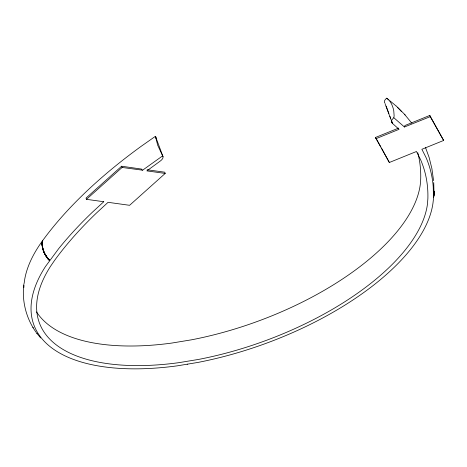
<?xml version="1.0" encoding="UTF-8"?>
<svg xmlns="http://www.w3.org/2000/svg" width="467" height="467" viewBox="0 0 467 467"><rect width="100%" height="100%" fill="white"/><g stroke="black" fill="none" stroke-linecap="round" stroke-linejoin="round"><path stroke-width="0.7" d="M433.598 189.847L433.995 193.723L433.744 182.591M103.458 201.382L103.756 201.726L92.104 212.473A417.084 191.943 -20.1 0 0 58.766 248.543L45.48 266.505A211.446 97.311 -20.1 0 0 177.431 365.813L197.704 362.468A211.446 97.311 -20.1 0 0 433.037 202.625L433.977 194.301L433.82 191.178M433.977 194.301L433.989 193.589L433.936 194.873M49.665 260.423L46.875 257.515L43.916 252.162L42.141 245.899L42.433 240.914L42.071 245.315L44.482 253.429L49.537 260.574C44.587 255.537 40.968 247.924 42.485 240.832A417.031 191.919 -20.1 0 1 141.39 146.159L155.453 136.294L163.024 156.673M433.936 194.739L433.878 195.428L433.936 194.797M23.893 283.86C21.669 300.795 26.134 318.465 36.128 332.311M385.211 104.211L392.338 123.019A8.809 4.057 -20.1 0 1 393.36 118.198L393.938 117.24A13.082 10.005 -72.3 0 0 394.107 115.582L393.78 111.018A25.095 21.354 -52.9 0 0 393.395 109.091C392.303 104.964 390.383 100.621 386.711 98.175L386.191 98.607A8.809 4.057 -20.1 0 0 385.17 103.429M433.878 195.294L433.697 196.473L433.878 195.352M393.879 117.766L404.545 127.088L404.883 125.547L429.792 115.437L443.65 140.456L421.882 149.288L425.997 157.437A417.084 191.943 -20.1 0 1 433.224 186.818L433.458 197.308L433.802 195.959M433.563 196.899L433.697 196.333L433.569 196.969M42.485 240.832L42.287 241.281M41.995 244.188L42.345 241.2L41.989 243.657M44.604 253.283L45.784 255.846L48.037 259.01L44.196 252.799L42.795 248.987L42.345 246.337M48.101 258.946L49.601 260.504L48.556 259.319M42.62 248.351L42.147 244.585M155.453 136.294L157.659 145.132L162.621 155.885L142.493 170.28L141.489 169.066L121.636 166.229L86.016 198.107L86.465 199.327L103.756 201.726M86.465 199.327L122.085 167.455L142.388 170.163M147.099 169.755L164.769 172.206L165.213 173.432L129.598 205.305L108.07 202.322L96.576 212.917A410.662 188.989 -20.1 0 0 54.674 260.271L50.669 266.102A205.585 94.608 -20.1 0 0 178.954 362.655L198.662 359.403A205.585 94.608 -20.1 0 0 427.463 203.997L427.871 198.761A410.662 188.989 -20.1 0 0 420.51 159.527L416.453 151.495L389.344 162.493L375.486 137.473L398.62 128.086M375.935 138.699L399.069 129.312L392.134 123.125M404.585 126.942L430.241 116.662L443.65 140.456M187.22 364.149L187.372 364.313M165.213 173.432L146.842 170.881L159.895 161.331A8.809 4.057 -20.1 0 0 162.849 156.194L162.621 155.885M386.711 98.175L388.888 99.973M389.974 100.872L394.335 104.462A417.049 191.925 -20.1 0 1 395.946 105.956M396.238 105.986L404.334 114.076L411.783 123.142M36.49 332.819L40.647 337.939M404.72 114.508L405.099 114.975M36.864 333.31L37.249 333.782M32.9 327.373L33.25 327.91M375.486 137.473L380.78 146.866M381.486 148.121L389.344 162.493M425.408 147.274L429.103 157.379L431.882 168.558L433.58 180.717M429.792 115.437L430.241 116.662M386.156 106.132L388.877 113.563M389.863 116.265L390.605 118.291M391.346 120.317L392.338 123.019M121.636 166.229L122.085 167.455M44.196 252.799L42.853 248.905M433.598 189.976L433.72 190.624M433.896 191.89L433.82 191.126L433.896 191.809M433.896 191.756L433.954 192.509M42.059 244.107L42.088 244.661M433.948 192.433L433.983 193.122L433.948 192.375M23.881 287.479A211.446 97.311 -20.1 0 1 23.975 285.448M24.15 283.393A211.446 97.311 -20.1 0 1 42.374 240.995M155.68 136.603A8.809 4.057 -20.1 0 1 155.815 138.162M36.519 311.892A205.585 94.608 -20.1 0 0 171.786 343.064L191.493 339.818A205.585 94.608 -20.1 0 0 420.294 184.412L420.703 179.17A410.948 189.117 -20.1 0 0 417.755 152.639M397.522 107.468A417.049 191.925 -20.1 0 1 401.527 111.59"/></g></svg>
